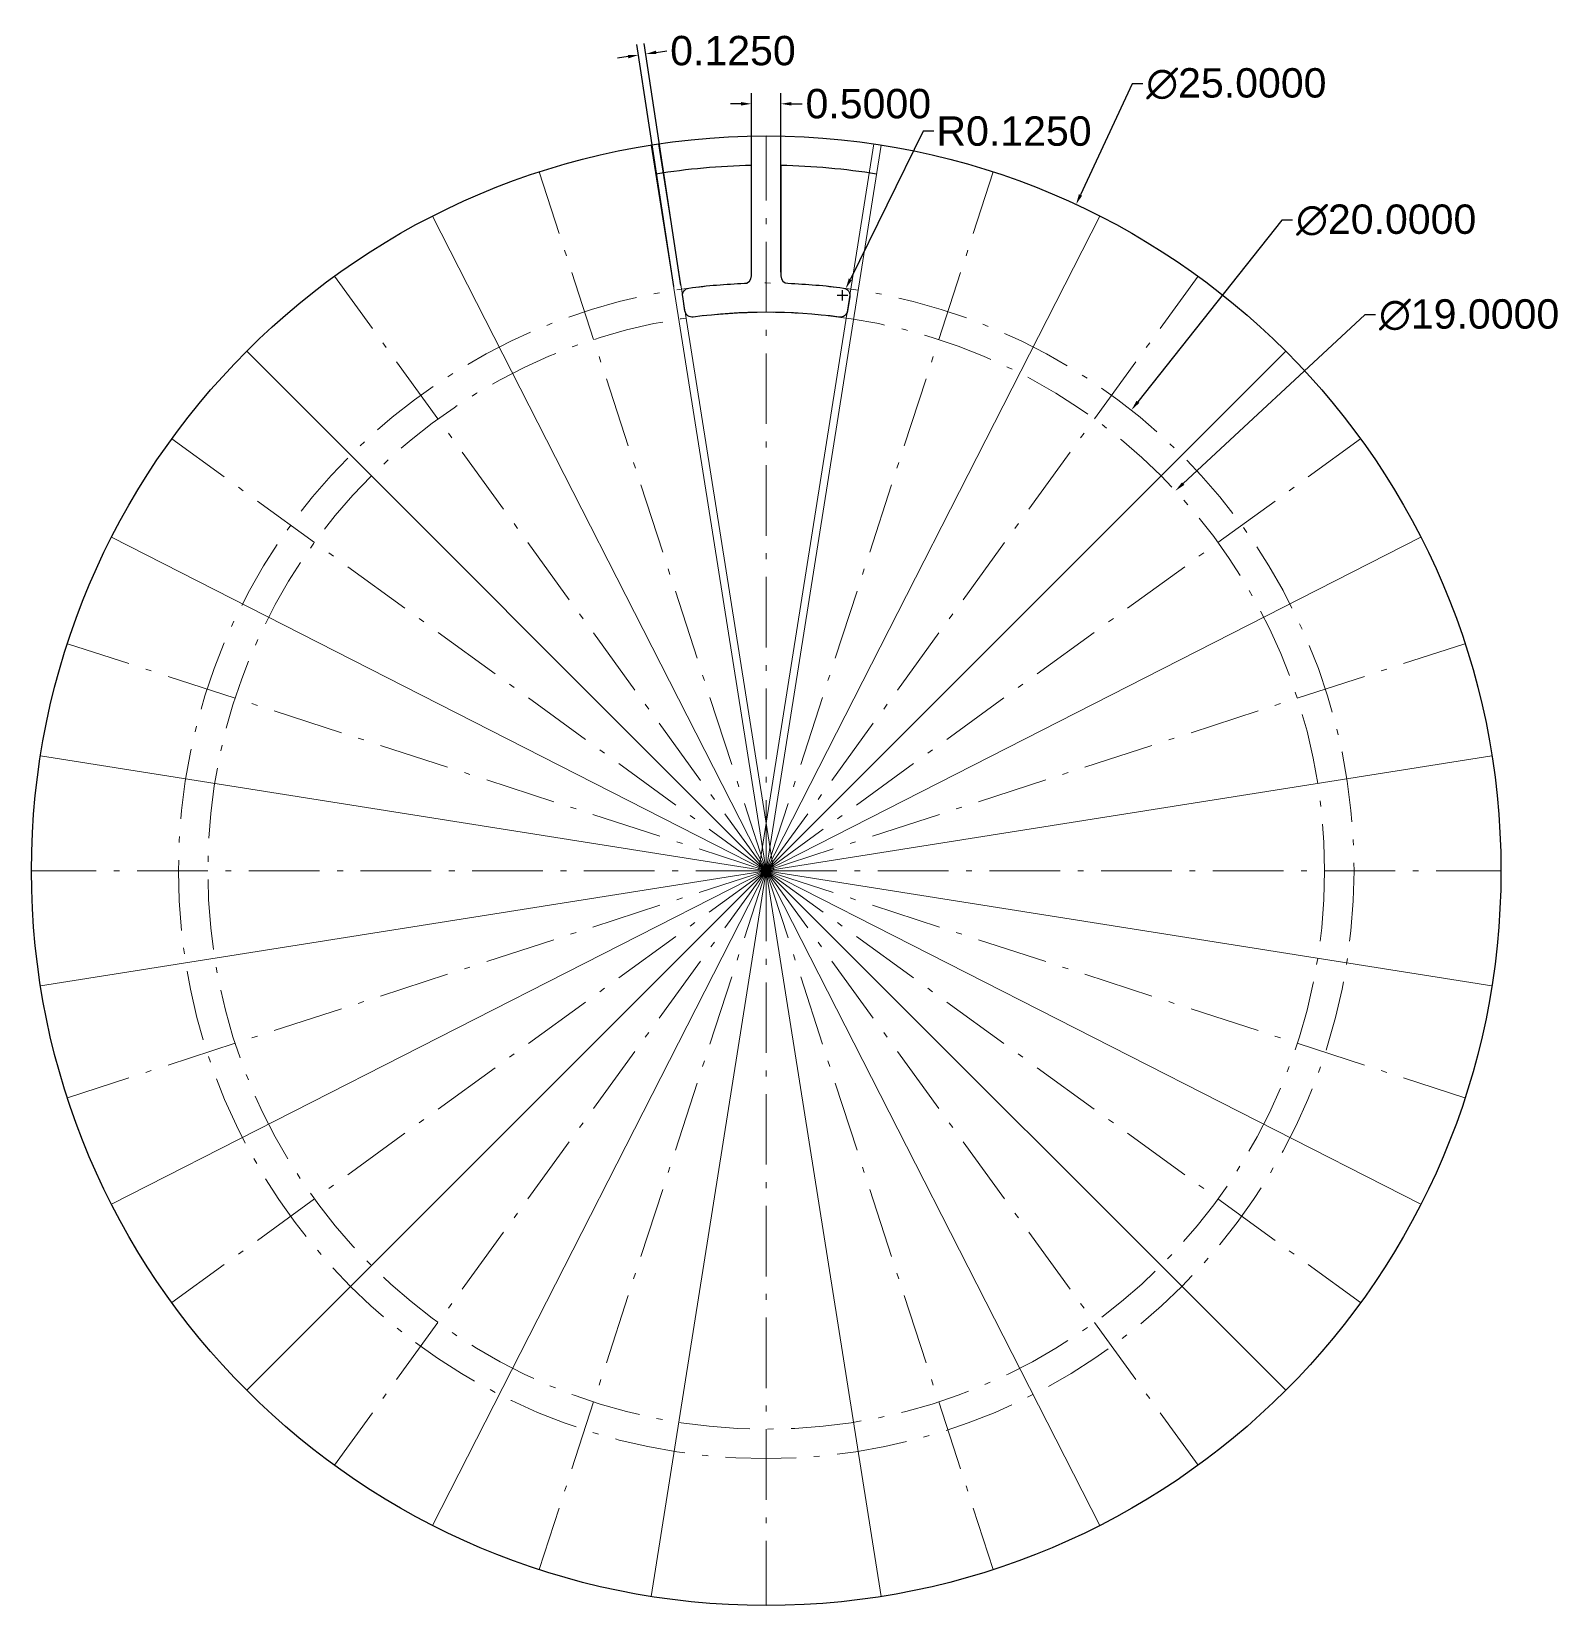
# Model space of a CAD drawing. Header units: centimetres. Extents: x 17.5 to 43.5, y 17.5 to 44.3.
import ezdxf

# ---------------------------------------------------------------- set-up
doc = ezdxf.new("R2010")
doc.units = ezdxf.units.CM
doc.linetypes.add('ACAD_ISO10W100', pattern=[18, 12, -3, 0, -3])
for name, color, linetype, lineweight in [('detalii', 201, 'Continuous', 20), ('dimesiuni', 111, 'Continuous', 15), ('linii de ajutor', 131, 'ACAD_ISO10W100', 20)]:
    doc.layers.add(name, color=color, linetype=linetype, lineweight=lineweight)
doc.layers.add('schita', color=7, linetype='Continuous')
doc.styles.get("Standard").update_dxf_attribs({"font": 'arial.ttf', "height": 0.5})
doc.dimstyles.get("Standard").update_dxf_attribs({"dimtxt": 0.18, "dimasz": 0.18, "dimexe": 0.18, "dimexo": 0.0625, "dimgap": 0.09, "dimtad": 0, "dimtih": 1, "dimtoh": 1, "dimdec": 4, "dimzin": 0, "dimdsep": 46, "dimtxsty": 'Standard', "dimcen": 0.09, "dimadec": 0, "dimazin": 0, "dimtfac": 1, "dimtdec": 4, "dimtofl": 0, "dimtmove": 0, "dimatfit": 3, "dimfxl": 1, "dimtolj": 1, "dimtzin": 0, "dimarcsym": 0})

# ---------------------------------------------------------------- blocks, each defined once
blk = doc.blocks.new('*D3')
at = {"layer": 'Defpoints', "color": 0, "transparency": 16777216}
for p in [(35.271, 41.334), (24.729, 18.666)]:
    blk.add_point(p, dxfattribs=at)
at = {"layer": 'dimesiuni', "color": 0, "lineweight": -2, "transparency": 16777216}
for p, q in [((36.226, 43.387), (35.347, 41.497)), ((36.406, 43.387), (36.226, 43.387)), ((29.91, 30), (30.09, 30)), ((30, 29.91), (30, 30.09))]:
    blk.add_line(p, q, dxfattribs=at)
at = {"layer": 'dimesiuni', "color": 0, "transparency": 16777216}
blk.add_solid([(35.32, 41.51), (35.375, 41.485), (35.271, 41.334)], dxfattribs=at)
at = {"layer": 'dimesiuni', "color": 0, "transparency": 16777216, "insert": (37.999, 43.387), "char_height": 0.5, "attachment_point": 5}
blk.add_mtext('\\A1;∅25.0000', dxfattribs=at)
blk = doc.blocks.new('*D4')
at = {"layer": 'Defpoints', "color": 0, "transparency": 16777216}
for p in [(36.212, 37.836), (23.788, 22.164)]:
    blk.add_point(p, dxfattribs=at)
at = {"layer": 'dimesiuni', "color": 0, "lineweight": -2, "transparency": 16777216}
for p, q in [((38.774, 41.068), (36.324, 37.977)), ((38.954, 41.068), (38.774, 41.068)), ((29.91, 30), (30.09, 30)), ((30, 29.91), (30, 30.09))]:
    blk.add_line(p, q, dxfattribs=at)
at = {"layer": 'dimesiuni', "color": 0, "transparency": 16777216}
blk.add_solid([(36.301, 37.996), (36.348, 37.959), (36.212, 37.836)], dxfattribs=at)
at = {"layer": 'dimesiuni', "color": 0, "transparency": 16777216, "insert": (40.548, 41.068), "char_height": 0.5, "attachment_point": 5}
blk.add_mtext('\\A1;∅20.0000', dxfattribs=at)
blk = doc.blocks.new('*D5')
at = {"layer": 'Defpoints', "color": 0, "transparency": 16777216}
for p in [(36.962, 36.464), (23.038, 23.536)]:
    blk.add_point(p, dxfattribs=at)
at = {"layer": 'dimesiuni', "color": 0, "lineweight": -2, "transparency": 16777216}
for p, q in [((40.186, 39.456), (37.094, 36.586)), ((40.366, 39.456), (40.186, 39.456)), ((29.91, 30), (30.09, 30)), ((30, 29.91), (30, 30.09))]:
    blk.add_line(p, q, dxfattribs=at)
at = {"layer": 'dimesiuni', "color": 0, "transparency": 16777216}
blk.add_solid([(37.074, 36.608), (37.114, 36.564), (36.962, 36.464)], dxfattribs=at)
at = {"layer": 'dimesiuni', "color": 0, "transparency": 16777216, "insert": (41.959, 39.456), "char_height": 0.5, "attachment_point": 5}
blk.add_mtext('\\A1;∅19.0000', dxfattribs=at)
blk = doc.blocks.new('*D6')
at = {"layer": 'Defpoints', "color": 0, "transparency": 16777216}
for p in [(30.25, 43.047), (29.75, 40.118), (30.25, 40.118)]:
    blk.add_point(p, dxfattribs=at)
at = {"layer": 'dimesiuni', "color": 0, "lineweight": -2, "transparency": 16777216}
for p, q in [((29.75, 40.181), (29.75, 43.227)), ((30.25, 40.181), (30.25, 43.227)), ((29.57, 43.047), (29.39, 43.047)), ((30.43, 43.047), (30.61, 43.047))]:
    blk.add_line(p, q, dxfattribs=at)
at = {"layer": 'dimesiuni', "color": 0, "transparency": 16777216}
for points in [[(29.57, 43.077), (29.57, 43.017), (29.75, 43.047)], [(30.43, 43.077), (30.43, 43.017), (30.25, 43.047)]]:
    blk.add_solid(points, dxfattribs=at)
at = {"layer": 'dimesiuni', "color": 0, "transparency": 16777216, "insert": (31.737, 43.047), "char_height": 0.5, "attachment_point": 5}
blk.add_mtext('\\A1;0.5000', dxfattribs=at)
blk = doc.blocks.new('*D7')
at = {"layer": 'Defpoints', "color": 0, "transparency": 16777216}
for p in [(31.353, 39.902), (31.297, 39.789)]:
    blk.add_point(p, dxfattribs=at)
at = {"layer": 'dimesiuni', "color": 0, "lineweight": -2, "transparency": 16777216}
for p, q in [((32.669, 42.58), (31.432, 40.063)), ((32.849, 42.58), (32.669, 42.58)), ((31.207, 39.789), (31.387, 39.789)), ((31.297, 39.699), (31.297, 39.879))]:
    blk.add_line(p, q, dxfattribs=at)
at = {"layer": 'dimesiuni', "color": 0, "transparency": 16777216}
blk.add_solid([(31.405, 40.076), (31.459, 40.05), (31.353, 39.902)], dxfattribs=at)
at = {"layer": 'dimesiuni', "color": 0, "transparency": 16777216, "insert": (34.216, 42.58), "char_height": 0.5, "attachment_point": 5}
blk.add_mtext('\\A1;R0.1250', dxfattribs=at)
blk = doc.blocks.new('*D9')
at = {"layer": 'Defpoints', "color": 0, "transparency": 16777216}
for p in [(27.951, 43.895), (28.436, 39.877), (28.559, 39.896)]:
    blk.add_point(p, dxfattribs=at)
at = {"layer": 'dimesiuni', "color": 0, "lineweight": -2, "transparency": 16777216}
for p, q in [((28.426, 39.939), (27.801, 44.055)), ((28.55, 39.957), (27.924, 44.073)), ((28.129, 43.922), (28.307, 43.949)), ((27.65, 43.85), (27.472, 43.822))]:
    blk.add_line(p, q, dxfattribs=at)
at = {"layer": 'dimesiuni', "color": 0, "transparency": 16777216}
for points in [[(28.125, 43.952), (28.134, 43.893), (27.951, 43.895)], [(27.645, 43.879), (27.654, 43.82), (27.828, 43.877)]]:
    blk.add_solid(points, dxfattribs=at)
at = {"layer": 'dimesiuni', "color": 0, "transparency": 16777216, "insert": (29.434, 43.949), "char_height": 0.5, "attachment_point": 5}
blk.add_mtext('\\A1;0.1250', dxfattribs=at)

msp = doc.modelspace()

# ---------------------------------------------------------------- linework, layer by layer
at = {"layer": 'detalii'}
for p, q in [((30, 30), (28.04457, 42.3461)), ((30.12346, 30.01955), (28.16803, 42.36566)), ((29.87654, 30.01955), (31.83197, 42.36566)), ((30, 30), (31.95543, 42.3461)), ((30, 30), (24.32512, 41.13758)), ((30, 30), (35.67488, 41.13758)), ((30, 30), (21.16117, 38.83883)), ((30, 30), (38.83883, 38.83883)), ((30, 30), (18.86242, 35.67488)), ((30, 30), (41.13758, 35.67488)), ((30, 30), (17.6539, 31.95543)), ((30, 30), (42.3461, 31.95543)), ((30, 30), (17.6539, 28.04457)), ((30, 30), (18.86242, 24.32512)), ((30, 30), (21.16117, 21.16117)), ((30, 30), (24.32512, 18.86242)), ((30, 30), (28.04457, 17.6539)), ((30, 30), (31.95543, 17.6539)), ((30, 30), (35.67488, 18.86242)), ((30, 30), (38.83883, 21.16117)), ((30, 30), (41.13758, 24.32512)), ((30, 30), (42.3461, 28.04457))]:
    msp.add_line(p, q, dxfattribs=at)
at = {"layer": 'linii de ajutor', "ltscale": 0.1}
for q in [(30, 42.5), (26.13729, 41.88821), (33.86271, 41.88821), (22.65268, 40.11271), (37.34732, 40.11271), (19.88729, 37.34732), (40.11271, 37.34732), (18.11179, 33.86271), (41.88821, 33.86271), (17.5, 30), (18.11179, 26.13729), (19.88729, 22.65268), (22.65268, 19.88729), (26.13729, 18.11179), (30, 17.5), (33.86271, 18.11179), (37.34732, 19.88729), (40.11271, 22.65268), (41.88821, 26.13729), (42.5, 30)]:
    msp.add_line((30, 30), q, dxfattribs=at)
for radius in [10, 9.5]:
    msp.add_circle((30, 30), radius, dxfattribs=at)
at = {"layer": 'schita', "ltscale": 0.1}
for p, q in [((29.75, 42.4975), (29.75, 42.5)), ((30.25, 42.4975), (30.25, 42.5))]:
    msp.add_line(p, q, dxfattribs=at)
msp.add_lwpolyline([(31.87721, 41.85226, 0.03407438), (30.25, 41.9974), (30.25, 40.11805, 0.40340434), (30.37037, 39.99314, -0.02368317), (31.3138, 39.91332, -0.42164897), (31.42083, 39.76985), (31.38171, 39.52285, -0.4066254), (31.24191, 39.41847, 0.0656454), (28.75809, 39.41847, -0.4066254), (28.61829, 39.52285), (28.57917, 39.76985, -0.42164897), (28.6862, 39.91332, -0.02368317), (29.62963, 39.99314, 0.40340434), (29.75, 40.11805), (29.75, 41.9974, 0.03407438), (28.12279, 41.85226)], format="xyb", dxfattribs=at)
at = {"layer": 'schita'}
msp.add_circle((30, 30), 12.5, dxfattribs=at)

# ---------------------------------------------------------------- dimensions: what is measured, and where the dimension line sits
at = {"layer": 'dimesiuni'}
dim = msp.add_aligned_dim(p1=(28.43566, 39.87688), p2=(28.55924, 39.89567), distance=4.0456, dimstyle='Standard', dxfattribs=at)
dim.commit()
dim.dimension.update_dxf_attribs({"geometry": '*D9', "text_midpoint": (29.43427, 43.94943)})
for p1, p2, picture, middle in [((24.72856, 18.6659), (35.27144, 41.3341), '*D3', (37.99949, 43.38704)), ((23.78772, 22.1637), (36.21228, 37.8363), '*D4', (40.54759, 41.06815)), ((23.0379, 23.53632), (36.9621, 36.46368), '*D5', (41.95892, 39.45649))]:
    dim = msp.add_diameter_dim_2p(p1=p1, p2=p2, dimstyle='Standard', dxfattribs=at)
    dim.commit()
    dim.dimension.update_dxf_attribs({"geometry": picture, "text_midpoint": middle, "dimtype": 163})
dim = msp.add_linear_dim(base=(30.25, 43.04681), p1=(29.75, 40.11805), p2=(30.25, 40.11805), dimstyle='Standard', dxfattribs=at)
dim.commit()
dim.dimension.update_dxf_attribs({"geometry": '*D6', "text_midpoint": (31.73701, 43.04681)})
dim = msp.add_radius_dim(center=(31.29737, 39.7894), mpoint=(31.35253, 39.90158), dimstyle='Standard', dxfattribs=at)
dim.commit()
dim.dimension.update_dxf_attribs({"geometry": '*D7', "text_midpoint": (34.21572, 42.58009), "dimtype": 164})

doc.saveas('drawing.dxf')
